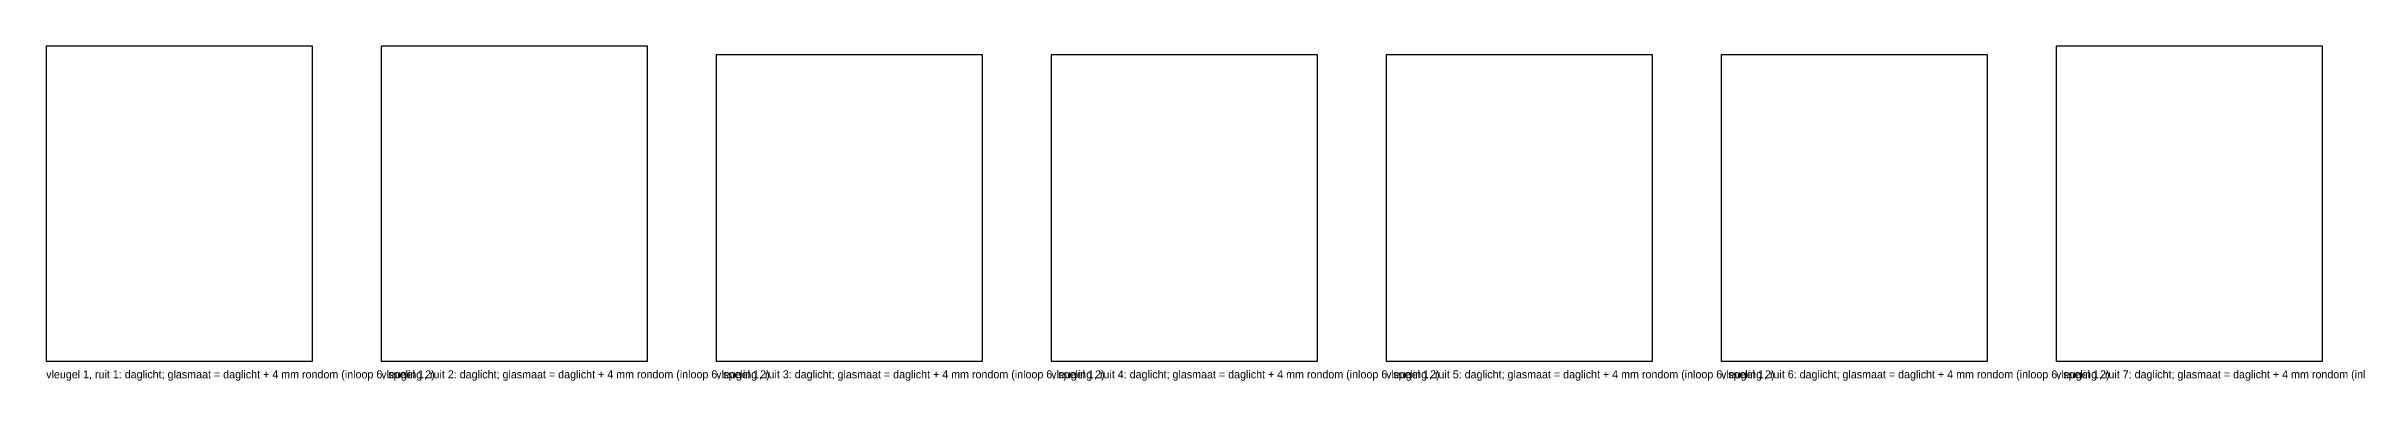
# Model space of a CAD drawing. Header units: millimetres. Extents: x 0 to 8578, y -34 to 594.
# Drawn here: x 0 to 4042, y -34 to 550 of the extents above; entities that cross this region are included whole.
import ezdxf

# ---------------------------------------------------------------- set-up
doc = ezdxf.new("R2010")
doc.units = ezdxf.units.MM

msp = doc.modelspace()

# ---------------------------------------------------------------- linework, layer by layer
at = {"layer": 'DAGLICHT'}
for p, q in [((466, 550.25), (0, 550.25)), ((0, 550.25), (0, 0)), ((466, 0), (466, 550.25)), ((1052, 550.25), (586, 550.25)), ((586, 550.25), (586, 0)), ((1052, 0), (1052, 550.25)), ((1638, 535.25), (1172, 535.25)), ((1172, 535.25), (1172, 0)), ((1638, 0), (1638, 535.25)), ((2224, 535.25), (1758, 535.25)), ((1758, 535.25), (1758, 0)), ((2224, 0), (2224, 535.25)), ((2810, 535.25), (2344, 535.25)), ((2344, 535.25), (2344, 0)), ((2810, 0), (2810, 535.25)), ((3396, 535.25), (2930, 535.25)), ((2930, 535.25), (2930, 0)), ((3396, 0), (3396, 535.25)), ((3982, 550.25), (3516, 550.25)), ((3516, 550.25), (3516, 0)), ((3982, 0), (3982, 550.25)), ((0, 0), (466, 0)), ((586, 0), (1052, 0)), ((1172, 0), (1638, 0)), ((1758, 0), (2224, 0)), ((2344, 0), (2810, 0)), ((2930, 0), (3396, 0)), ((3516, 0), (3982, 0))]:
    msp.add_line(p, q, dxfattribs=at)

# ---------------------------------------------------------------- texts
at = {"layer": 'TEKST'}
for s, p in [('vleugel 1, ruit 1: daglicht; glasmaat = daglicht + 4 mm rondom (inloop 6, speling 2)', (0, -30)), ('vleugel 1, ruit 2: daglicht; glasmaat = daglicht + 4 mm rondom (inloop 6, speling 2)', (586, -30)), ('vleugel 1, ruit 3: daglicht; glasmaat = daglicht + 4 mm rondom (inloop 6, speling 2)', (1172, -30)), ('vleugel 1, ruit 4: daglicht; glasmaat = daglicht + 4 mm rondom (inloop 6, speling 2)', (1758, -30)), ('vleugel 1, ruit 5: daglicht; glasmaat = daglicht + 4 mm rondom (inloop 6, speling 2)', (2344, -30)), ('vleugel 1, ruit 6: daglicht; glasmaat = daglicht + 4 mm rondom (inloop 6, speling 2)', (2930, -30)), ('vleugel 1, ruit 7: daglicht; glasmaat = daglicht + 4 mm rondom (inloop 6, speling 2)', (3516, -30))]:
    msp.add_text(s, height=14, dxfattribs=at).set_placement(p)

doc.saveas('drawing.dxf')
